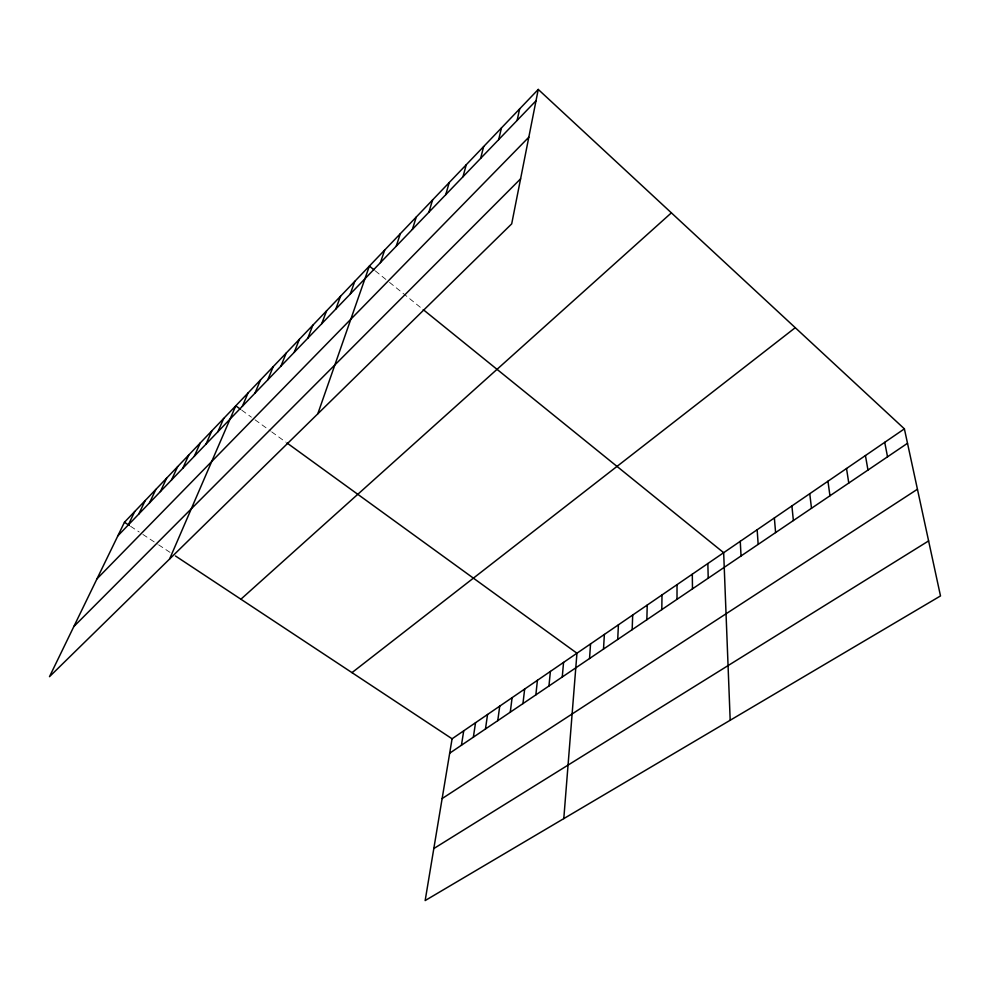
<?xml version="1.0" encoding="UTF-8"?>
<svg xmlns="http://www.w3.org/2000/svg" width="990" height="990" viewBox="0 0 990 990"><rect width="100%" height="100%" fill="white"/><g stroke="black" fill="none" stroke-linecap="round" stroke-linejoin="round"><path stroke-width="0.74" stroke-dasharray="4.95 3.71" d="M130.593 526.309L139.194 531.989M142.869 534.414L157.435 544.054M158.647 544.859L170.664 552.791M241.783 410.194L251.423 417.186M255.024 419.797L270.493 431.009M271.693 431.875L285.801 442.109M375.297 270.876L385.976 279.502M389.515 282.373L420.911 307.766"/><path stroke-width="1.49" d="M677.012 599.321L677.024 584.657M661.803 609.617L662.001 594.953M646.854 619.728L647.225 605.076M632.164 629.677L632.697 615.025M617.711 639.466L618.416 624.814M603.504 649.081L604.37 634.441M589.533 658.548L590.547 643.908M563.793 818.606L576.947 653.227L286.976 442.963M562.258 677.012L563.558 662.397M548.943 686.021L550.39 671.43M535.85 694.881L537.422 680.316M522.955 703.605L524.663 689.052M510.271 712.206L512.102 697.665M497.772 720.658L499.727 706.142M485.471 728.987L487.55 714.483M473.356 737.179L475.546 722.712M461.439 745.26L463.728 730.806M904.39 428.856L452.084 738.788L425.156 900.566L940.5 595.931L904.39 428.856L538.251 89.434L124.455 522.25L49.5 676.677L511.694 223.864L538.251 89.434M517.126 120.421L519.639 108.912M498.675 139.627L501.435 127.945M480.633 158.388L483.64 146.557M462.998 176.74L466.24 164.761M445.76 194.684L449.213 182.556M428.893 212.231L432.556 199.98M412.385 229.395L416.258 217.033M396.235 246.201L400.307 233.727M380.42 262.647L384.677 250.074M317.802 413.808L369.369 266.075L374.121 269.911M350.237 294.067L354.816 281.296M335.808 309.078L340.548 296.22M321.676 323.779L326.564 310.848M307.816 338.209L312.84 325.203M294.216 352.353L299.388 339.285M280.888 366.226L286.184 353.096M267.807 379.826L273.215 366.647M254.962 393.191L260.506 379.95M242.377 406.296L248.02 393.005M169.612 559.004L235.769 405.826L240.582 409.315M217.874 431.789L223.728 418.411M205.957 444.188L211.91 430.774M194.25 456.365L200.302 442.914M182.754 468.32L188.892 454.856M171.456 480.076L177.68 466.575M160.368 491.609L166.667 478.096M149.465 502.957L155.851 489.419M138.749 514.107L145.208 500.544M128.217 525.071L134.739 511.496M117.859 535.837L536.011 100.77M97.008 578.804L528.808 137.214M73.829 626.546L520.591 178.831M240.904 599.21L671.381 212.85M351.982 672.631L795.267 327.69M449.683 753.204L907.508 443.285M442.134 798.571L917.445 489.233M433.806 848.554L928.608 540.924M124.455 522.25L129.368 525.492M175.465 555.972L452.084 738.788M423.225 309.635L723.665 552.692L730.187 720.25M884.726 442.332L887.535 456.798M865.433 455.549L867.97 470.052M846.524 468.518L848.777 483.046M827.962 481.227L829.954 495.792M809.758 493.701L811.491 508.291M791.901 505.94L793.374 520.542M774.366 517.956L775.603 532.583M757.152 529.749L758.167 544.389M740.26 541.32L741.04 555.972M707.85 563.533L708.221 578.197M692.307 574.188L692.48 588.852"/></g></svg>
